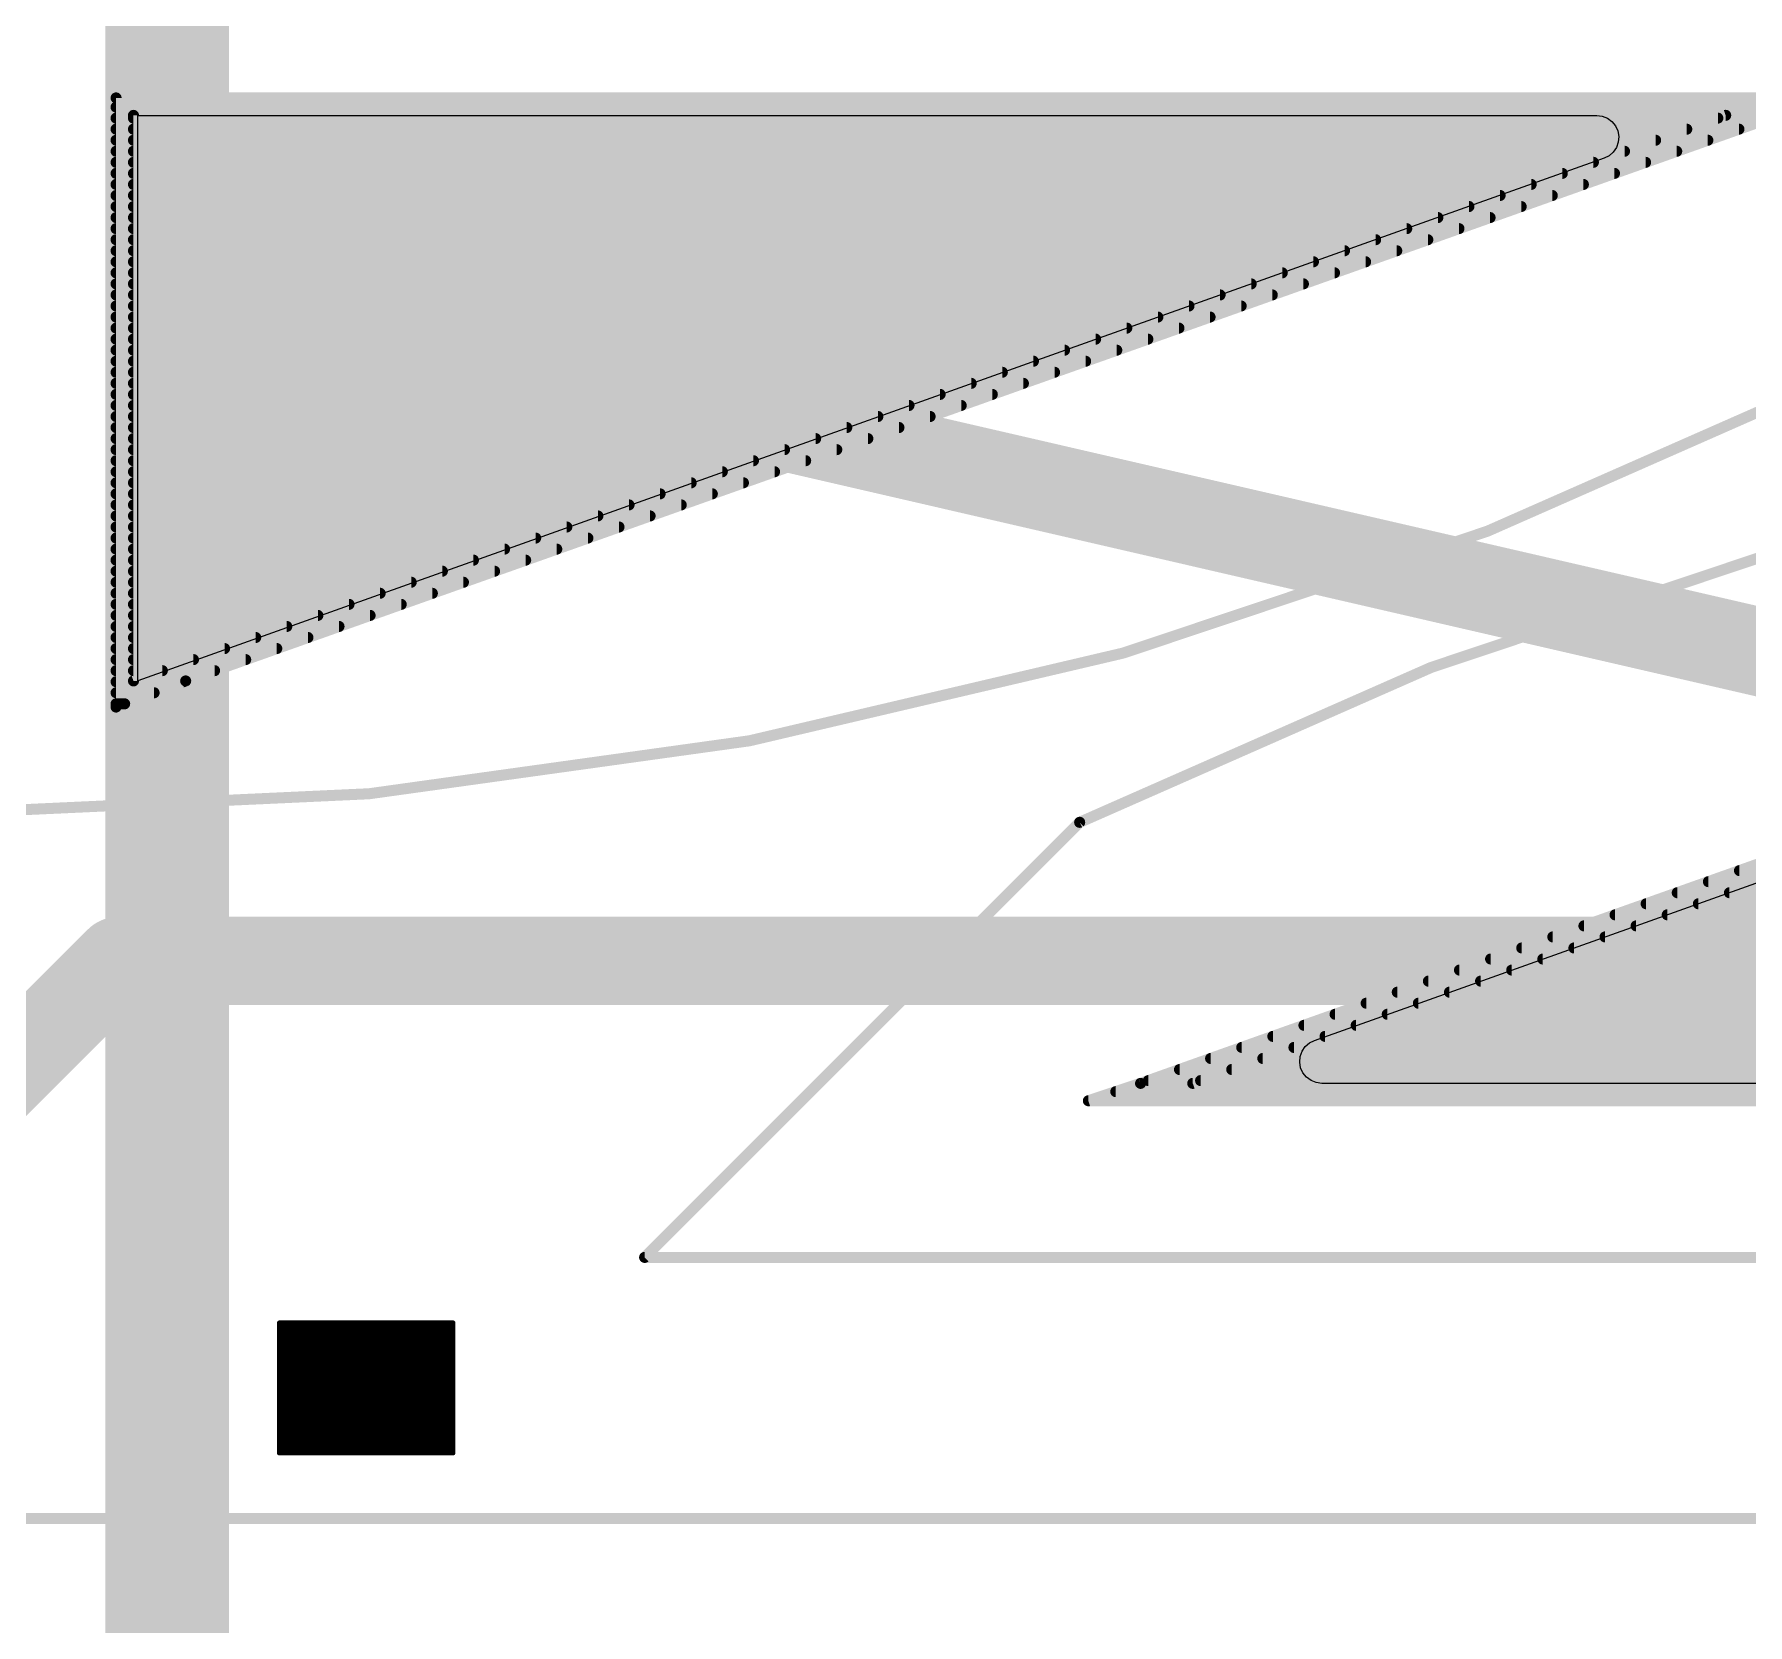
# Model space of a CAD drawing. Extents: x 0 to 82, y 0 to 110.
# Drawn here: x 43.68 to 63.38, y 18.28 to 36.56 of the extents above; entities that cross this region are included whole.
import ezdxf

# ---------------------------------------------------------------- set-up
doc = ezdxf.new("R2010")
doc.units = 0
for name, color, linetype in [('1', 22, 'CONTINUOUS'), ('16', 175, 'CONTINUOUS'), ('18', 82, 'CONTINUOUS'), ('21', 253, 'CONTINUOUS'), ('29', 253, 'CONTINUOUS'), ('30', 253, 'CONTINUOUS'), ('31', 253, 'CONTINUOUS')]:
    doc.layers.add(name, color=color, linetype=linetype)

# ---------------------------------------------------------------- blocks, each defined once
blk = doc.blocks.new('RECT')
blk.add_solid([(-0.5, -0.5), (0.5, -0.5), (-0.5, 0.5), (0.5, 0.5)])
blk = doc.blocks.new('ROUNDV')
at = {"const_width": 0.5}
blk.add_lwpolyline([(0, -0.25, 1), (0, 0.25, 1), (0, -0.25)], format="xyb", dxfattribs=at)

msp = doc.modelspace()

# ---------------------------------------------------------------- linework, layer by layer
at = {"layer": '1'}
for p, q in [((44.875, 35.625), (61.6422, 35.625)), ((44.875, 29.125), (44.875, 35.625)), ((61.6422, 35.625), (61.7062, 35.6168)), ((61.7062, 35.6168), (61.766, 35.5927)), ((61.766, 35.5927), (61.8179, 35.5544)), ((61.8179, 35.5544), (61.8585, 35.5041)), ((61.8585, 35.5041), (61.885, 35.4453)), ((61.8689, 35.2566), (61.8328, 35.2031)), ((61.8904, 35.3174), (61.8689, 35.2566)), ((61.885, 35.4453), (61.8959, 35.3817)), ((61.8959, 35.3817), (61.8904, 35.3174)), ((61.7267, 35.1315), (44.875, 29.125)), ((61.7843, 35.1605), (61.7267, 35.1315)), ((61.8328, 35.2031), (61.7843, 35.1605)), ((58.3983, 24.9935), (75.25, 31)), ((58.2346, 24.8076), (58.2561, 24.8684)), ((58.2561, 24.8684), (58.2922, 24.9219)), ((58.2922, 24.9219), (58.3407, 24.9645)), ((58.3407, 24.9645), (58.3983, 24.9935)), ((58.2291, 24.7433), (58.2346, 24.8076)), ((58.24, 24.6797), (58.2291, 24.7433)), ((58.2665, 24.6209), (58.24, 24.6797)), ((58.3071, 24.5706), (58.2665, 24.6209)), ((58.359, 24.5323), (58.3071, 24.5706)), ((58.4188, 24.5082), (58.359, 24.5323)), ((58.4828, 24.5), (58.4188, 24.5082)), ((75.25, 24.5), (58.4828, 24.5))]:
    msp.add_line(p, q, dxfattribs=at)
at = {"layer": '1', "const_width": 1.016}
for points in [[(50.292, 32.512), (45.725, 32.525)], [(41.5, 22.75), (44.658, 25.908)], [(44.658, 25.908), (65.532, 25.908)]]:
    msp.add_lwpolyline(points, dxfattribs=at)
at = {"layer": '1', "const_width": 0.508}
for points in [[(45.7257, 32.779, 1), (45.7243, 32.271)], [(50.2913, 32.258, 1), (50.2927, 32.766)], [(44.658, 26.162, 1), (44.658, 25.654)], [(44.8376, 25.7284, 1), (44.4784, 26.0876)]]:
    msp.add_lwpolyline(points, format="xyb", dxfattribs=at)
at = {"layer": '16'}
for points, const_width in [([(45.212, 41.656), (45.212, 12.192)], 1.4224), ([(45.212, 12.192), (45.212, 41.656)], 1.016), ([(78.5, 26), (50.292, 32.512)], 1.016)]:
    msp.add_lwpolyline(points, dxfattribs=dict(at, const_width=const_width))
at = {"layer": '16', "const_width": 0.508}
msp.add_lwpolyline([(50.3491, 32.7595, 1), (50.2349, 32.2645)], format="xyb", dxfattribs=at)
at = {"layer": '21'}
for points, const_width in [([(43.125, 27.625, 0.1158), (64.425, 32.625)], 0.127), ([(77, 32.5, 0.1158), (55.7, 27.5)], 0.127), ([(55.6859, 27.5284, 1), (55.7141, 27.4716)], 0.0635), ([(55.7225, 27.4775, 1), (55.6775, 27.5225)], 0.0635), ([(50.6775, 22.5225, 1), (50.7225, 22.4775)], 0.0635), ([(50.7, 22.5317, 1), (50.7, 22.4683)], 0.0635)]:
    msp.add_lwpolyline(points, format="xyb", dxfattribs=dict(at, const_width=const_width))
at = {"layer": '21', "const_width": 0.127}
for points in [[(55.7, 27.5), (50.7, 22.5)], [(50.7, 22.5), (77, 22.5)], [(69.3, 19.5), (43, 19.5)]]:
    msp.add_lwpolyline(points, dxfattribs=at)
at = {"layer": '29'}
for points, const_width in [([(44.6568, 35.825, 1), (44.5932, 35.825)], 0.0635), ([(44.625, 35.8568, 1), (44.625, 35.7933)], 0.0635), ([(44.625, 35.7518, 1), (44.625, 35.6882)], 0.0635), ([(44.625, 35.6248, 1), (44.625, 35.5613)], 0.0635), ([(44.625, 35.4978, 1), (44.625, 35.4342)], 0.0635), ([(63.2774, 35.4342, 1), (63.2774, 35.4978)], 0.0635), ([(44.625, 35.3708, 1), (44.625, 35.3072)], 0.0635), ([(44.625, 35.2438, 1), (44.625, 35.1803)], 0.0635), ([(62.5622, 35.1803, 1), (62.5622, 35.2438)], 0.0635), ([(62.9198, 35.3072, 1), (62.9198, 35.3708)], 0.0635), ([(44.625, 35.1168, 1), (44.625, 35.0532)], 0.0635), ([(62.2047, 35.0532, 1), (62.2047, 35.1168)], 0.0635), ([(44.625, 34.9898, 1), (44.625, 34.9262)], 0.0635), ([(44.625, 34.8628, 1), (44.625, 34.7993)], 0.0635), ([(61.4896, 34.7993, 1), (61.4896, 34.8628)], 0.0635), ([(61.8471, 34.9262, 1), (61.8471, 34.9898)], 0.0635), ([(44.625, 34.7358, 1), (44.625, 34.6722)], 0.0635), ([(61.132, 34.6722, 1), (61.132, 34.7358)], 0.0635), ([(44.625, 34.6088, 1), (44.625, 34.5452)], 0.0635), ([(44.625, 34.4818, 1), (44.625, 34.4183)], 0.0635), ([(60.4169, 34.4183, 1), (60.4169, 34.4818)], 0.0635), ([(60.7745, 34.5452, 1), (60.7745, 34.6088)], 0.0635), ([(44.625, 34.3548, 1), (44.625, 34.2912)], 0.0635), ([(60.0594, 34.2912, 1), (60.0594, 34.3548)], 0.0635), ([(44.625, 34.2278, 1), (44.625, 34.1643)], 0.0635), ([(44.625, 34.1008, 1), (44.625, 34.0373)], 0.0635), ([(59.3443, 34.0373, 1), (59.3443, 34.1008)], 0.0635), ([(59.7018, 34.1643, 1), (59.7018, 34.2278)], 0.0635), ([(44.625, 33.9738, 1), (44.625, 33.9102)], 0.0635), ([(44.625, 33.8468, 1), (44.625, 33.7833)], 0.0635), ([(58.6292, 33.7833, 1), (58.6292, 33.8468)], 0.0635), ([(58.9867, 33.9102, 1), (58.9867, 33.9738)], 0.0635), ([(44.625, 33.7198, 1), (44.625, 33.6562)], 0.0635), ([(58.2716, 33.6562, 1), (58.2716, 33.7198)], 0.0635), ([(44.625, 33.5928, 1), (44.625, 33.5292)], 0.0635), ([(44.625, 33.4658, 1), (44.625, 33.4023)], 0.0635), ([(57.5565, 33.4023, 1), (57.5565, 33.4658)], 0.0635), ([(57.914, 33.5292, 1), (57.914, 33.5928)], 0.0635), ([(44.625, 33.3388, 1), (44.625, 33.2752)], 0.0635), ([(57.1989, 33.2752, 1), (57.1989, 33.3388)], 0.0635), ([(44.625, 33.2118, 1), (44.625, 33.1482)], 0.0635), ([(44.625, 33.0848, 1), (44.625, 33.0213)], 0.0635), ([(56.4838, 33.0213, 1), (56.4838, 33.0848)], 0.0635), ([(56.8414, 33.1482, 1), (56.8414, 33.2118)], 0.0635), ([(44.625, 32.9578, 1), (44.625, 32.8942)], 0.0635), ([(56.1263, 32.8942, 1), (56.1263, 32.9578)], 0.0635), ([(44.625, 32.8308, 1), (44.625, 32.7672)], 0.0635), ([(44.625, 32.7038, 1), (44.625, 32.6403)], 0.0635), ([(55.4112, 32.6403, 1), (55.4112, 32.7038)], 0.0635), ([(55.7687, 32.7672, 1), (55.7687, 32.8308)], 0.0635), ([(44.625, 32.5768, 1), (44.625, 32.5132)], 0.0635), ([(55.0536, 32.5132, 1), (55.0536, 32.5768)], 0.0635), ([(44.625, 32.4498, 1), (44.625, 32.3862)], 0.0635), ([(44.625, 32.3228, 1), (44.625, 32.2593)], 0.0635), ([(54.3385, 32.2593, 1), (54.3385, 32.3228)], 0.0635), ([(54.6961, 32.3862, 1), (54.6961, 32.4498)], 0.0635), ([(44.625, 32.1958, 1), (44.625, 32.1322)], 0.0635), ([(53.981, 32.1322, 1), (53.981, 32.1958)], 0.0635), ([(44.625, 32.0688, 1), (44.625, 32.0052)], 0.0635), ([(44.625, 31.9417, 1), (44.625, 31.8783)], 0.0635), ([(53.2658, 31.8783, 1), (53.2658, 31.9417)], 0.0635), ([(53.6234, 32.0052, 1), (53.6234, 32.0688)], 0.0635), ([(44.625, 31.8148, 1), (44.625, 31.7513)], 0.0635), ([(44.625, 31.6878, 1), (44.625, 31.6243)], 0.0635), ([(52.5507, 31.6243, 1), (52.5507, 31.6878)], 0.0635), ([(52.9083, 31.7513, 1), (52.9083, 31.8148)], 0.0635), ([(44.625, 31.5607, 1), (44.625, 31.4973)], 0.0635), ([(52.1932, 31.4973, 1), (52.1932, 31.5607)], 0.0635), ([(44.625, 31.4337, 1), (44.625, 31.3703)], 0.0635), ([(44.625, 31.3068, 1), (44.625, 31.2433)], 0.0635), ([(51.4781, 31.2433, 1), (51.4781, 31.3068)], 0.0635), ([(51.8356, 31.3703, 1), (51.8356, 31.4337)], 0.0635), ([(44.625, 31.1798, 1), (44.625, 31.1163)], 0.0635), ([(51.1205, 31.1163, 1), (51.1205, 31.1798)], 0.0635), ([(44.625, 31.0527, 1), (44.625, 30.9893)], 0.0635), ([(44.625, 30.9258, 1), (44.625, 30.8623)], 0.0635), ([(50.4054, 30.8623, 1), (50.4054, 30.9258)], 0.0635), ([(50.763, 30.9893, 1), (50.763, 31.0527)], 0.0635), ([(44.625, 30.7988, 1), (44.625, 30.7353)], 0.0635), ([(50.0479, 30.7353, 1), (50.0479, 30.7988)], 0.0635), ([(44.625, 30.6717, 1), (44.625, 30.6083)], 0.0635), ([(44.625, 30.5448, 1), (44.625, 30.4813)], 0.0635), ([(49.3328, 30.4813, 1), (49.3328, 30.5448)], 0.0635), ([(49.6903, 30.6083, 1), (49.6903, 30.6717)], 0.0635), ([(44.625, 30.4178, 1), (44.625, 30.3543)], 0.0635), ([(48.9752, 30.3543, 1), (48.9752, 30.4178)], 0.0635), ([(44.625, 30.2907, 1), (44.625, 30.2273)], 0.0635), ([(44.625, 30.1638, 1), (44.625, 30.1003)], 0.0635), ([(48.2601, 30.1003, 1), (48.2601, 30.1638)], 0.0635), ([(48.6176, 30.2273, 1), (48.6176, 30.2907)], 0.0635), ([(44.625, 30.0368, 1), (44.625, 29.9733)], 0.0635), ([(44.625, 29.9097, 1), (44.625, 29.8463)], 0.0635), ([(47.545, 29.8463, 1), (47.545, 29.9097)], 0.0635), ([(47.9025, 29.9733, 1), (47.9025, 30.0368)], 0.0635), ([(44.625, 29.7828, 1), (44.625, 29.7193)], 0.0635), ([(47.1874, 29.7193, 1), (47.1874, 29.7828)], 0.0635), ([(44.625, 29.6558, 1), (44.625, 29.5923)], 0.0635), ([(44.625, 29.5287, 1), (44.625, 29.4653)], 0.0635), ([(46.4723, 29.4653, 1), (46.4723, 29.5287)], 0.0635), ([(46.8299, 29.5923, 1), (46.8299, 29.6558)], 0.0635), ([(44.625, 29.4017, 1), (44.625, 29.3383)], 0.0635), ([(46.1148, 29.3383, 1), (46.1148, 29.4017)], 0.0635), ([(44.625, 29.2748, 1), (44.625, 29.2113)], 0.0635), ([(44.625, 29.1477, 1), (44.625, 29.0843)], 0.0635), ([(45.4144, 29.1549, 1), (45.4356, 29.0951)], 0.0635), ([(45.401, 29.0843, 1), (45.401, 29.1477)], 0.0635), ([(45.4361, 29.0953, 1), (45.4139, 29.1547)], 0.0635), ([(45.7572, 29.2113, 1), (45.7572, 29.2748)], 0.0635), ([(44.625, 29.0207, 1), (44.625, 28.9573)], 0.0635), ([(45.0623, 28.9573, 1), (45.0623, 29.0207)], 0.0635), ([(44.625, 28.8938, 1), (44.625, 28.8303)], 0.0635), ([(44.6139, 28.8547, 1), (44.6361, 28.7953)], 0.0635), ([(44.5932, 28.825, 1), (44.6568, 28.825)], 0.0635), ([(44.7237, 28.8303, 1), (44.7237, 28.8938)], 0.0635), ([(63.2836, 26.9767, 1), (63.2836, 26.9133)], 0.0635), ([(62.9261, 26.8498, 1), (62.9261, 26.7863)], 0.0635), ([(62.211, 26.5957, 1), (62.211, 26.5323)], 0.0635), ([(62.5685, 26.7228, 1), (62.5685, 26.6593)], 0.0635), ([(61.8534, 26.4688, 1), (61.8534, 26.4053)], 0.0635), ([(61.1383, 26.2147, 1), (61.1383, 26.1513)], 0.0635), ([(61.4958, 26.3418, 1), (61.4958, 26.2783)], 0.0635), ([(60.7807, 26.0877, 1), (60.7807, 26.0243)], 0.0635), ([(60.0656, 25.8337, 1), (60.0656, 25.7703)], 0.0635), ([(60.4232, 25.9608, 1), (60.4232, 25.8973)], 0.0635), ([(59.3505, 25.5798, 1), (59.3505, 25.5163)], 0.0635), ([(59.7081, 25.7067, 1), (59.7081, 25.6433)], 0.0635), ([(58.993, 25.4528, 1), (58.993, 25.3893)], 0.0635), ([(58.2779, 25.1988, 1), (58.2779, 25.1353)], 0.0635), ([(58.6354, 25.3257, 1), (58.6354, 25.2623)], 0.0635), ([(57.9203, 25.0718, 1), (57.9203, 25.0083)], 0.0635), ([(57.2052, 24.8178, 1), (57.2052, 24.7543)], 0.0635), ([(57.5628, 24.9447, 1), (57.5628, 24.8813)], 0.0635), ([(56.8476, 24.6908, 1), (56.8476, 24.6273)], 0.0635), ([(56.115, 24.4367, 1), (56.115, 24.3733)], 0.0635), ([(56.3894, 24.5299, 1), (56.4106, 24.4701)], 0.0635), ([(56.41, 24.4699, 1), (56.39, 24.5301)], 0.0635), ([(56.4901, 24.5637, 1), (56.4901, 24.5003)], 0.0635), ([(55.8, 24.3317, 1), (55.8, 24.2683)], 0.0635), ([(55.79, 24.3301, 1), (55.81, 24.2699)], 0.0635), ([(46.5, 21.7625, 1), (46.5, 21.7375)], 0.025), ([(46.5125, 21.75, 1), (46.4875, 21.75)], 0.025), ([(46.5, 21.7625, 1), (46.5, 21.7375)], 0.025), ([(46.5, 21.7125, 1), (46.5, 21.6875)], 0.025), ([(46.5, 21.6625, 1), (46.5, 21.6375)], 0.025), ([(48.5125, 21.75, 1), (48.4875, 21.75)], 0.025), ([(48.5, 21.7375, 1), (48.5, 21.7625)], 0.025), ([(48.5, 21.7375, 1), (48.5, 21.7625)], 0.025), ([(48.5, 21.6875, 1), (48.5, 21.7125)], 0.025), ([(48.5, 21.6375, 1), (48.5, 21.6625)], 0.025), ([(46.5, 21.6125, 1), (46.5, 21.5875)], 0.025), ([(46.5, 21.5625, 1), (46.5, 21.5375)], 0.025), ([(46.5, 21.5125, 1), (46.5, 21.4875)], 0.025), ([(46.5, 21.4625, 1), (46.5, 21.4375)], 0.025), ([(48.5, 21.5875, 1), (48.5, 21.6125)], 0.025), ([(48.5, 21.5375, 1), (48.5, 21.5625)], 0.025), ([(48.5, 21.4875, 1), (48.5, 21.5125)], 0.025), ([(48.5, 21.4375, 1), (48.5, 21.4625)], 0.025), ([(46.5, 21.4125, 1), (46.5, 21.3875)], 0.025), ([(46.5, 21.3625, 1), (46.5, 21.3375)], 0.025), ([(46.5, 21.3125, 1), (46.5, 21.2875)], 0.025), ([(46.5, 21.2625, 1), (46.5, 21.2375)], 0.025), ([(48.5, 21.3875, 1), (48.5, 21.4125)], 0.025), ([(48.5, 21.3375, 1), (48.5, 21.3625)], 0.025), ([(48.5, 21.2875, 1), (48.5, 21.3125)], 0.025), ([(48.5, 21.2375, 1), (48.5, 21.2625)], 0.025), ([(46.5, 21.2125, 1), (46.5, 21.1875)], 0.025), ([(46.5, 21.1625, 1), (46.5, 21.1375)], 0.025), ([(46.5, 21.1125, 1), (46.5, 21.0875)], 0.025), ([(46.5, 21.0625, 1), (46.5, 21.0375)], 0.025), ([(48.5, 21.1875, 1), (48.5, 21.2125)], 0.025), ([(48.5, 21.1375, 1), (48.5, 21.1625)], 0.025), ([(48.5, 21.0875, 1), (48.5, 21.1125)], 0.025), ([(48.5, 21.0375, 1), (48.5, 21.0625)], 0.025), ([(46.5, 21.0125, 1), (46.5, 20.9875)], 0.025), ([(46.5, 20.9625, 1), (46.5, 20.9375)], 0.025), ([(46.5, 20.9125, 1), (46.5, 20.8875)], 0.025), ([(48.5, 20.9875, 1), (48.5, 21.0125)], 0.025), ([(48.5, 20.9375, 1), (48.5, 20.9625)], 0.025), ([(48.5, 20.8875, 1), (48.5, 20.9125)], 0.025), ([(46.5, 20.8625, 1), (46.5, 20.8375)], 0.025), ([(46.5, 20.8125, 1), (46.5, 20.7875)], 0.025), ([(46.5, 20.7625, 1), (46.5, 20.7375)], 0.025), ([(46.5, 20.7125, 1), (46.5, 20.6875)], 0.025), ([(48.5, 20.8375, 1), (48.5, 20.8625)], 0.025), ([(48.5, 20.7875, 1), (48.5, 20.8125)], 0.025), ([(48.5, 20.7375, 1), (48.5, 20.7625)], 0.025), ([(48.5, 20.6875, 1), (48.5, 20.7125)], 0.025), ([(46.5, 20.6625, 1), (46.5, 20.6375)], 0.025), ([(46.5, 20.6125, 1), (46.5, 20.5875)], 0.025), ([(46.5, 20.5625, 1), (46.5, 20.5375)], 0.025), ([(46.5, 20.5125, 1), (46.5, 20.4875)], 0.025), ([(48.5, 20.6375, 1), (48.5, 20.6625)], 0.025), ([(48.5, 20.5875, 1), (48.5, 20.6125)], 0.025), ([(48.5, 20.5375, 1), (48.5, 20.5625)], 0.025), ([(48.5, 20.4875, 1), (48.5, 20.5125)], 0.025), ([(46.5, 20.4625, 1), (46.5, 20.4375)], 0.025), ([(46.5, 20.4125, 1), (46.5, 20.3875)], 0.025), ([(46.5, 20.3625, 1), (46.5, 20.3375)], 0.025), ([(46.5, 20.3125, 1), (46.5, 20.2875)], 0.025), ([(48.5, 20.4375, 1), (48.5, 20.4625)], 0.025), ([(48.5, 20.3875, 1), (48.5, 20.4125)], 0.025), ([(48.5, 20.3375, 1), (48.5, 20.3625)], 0.025), ([(48.5, 20.2875, 1), (48.5, 20.3125)], 0.025), ([(46.5, 20.2625, 1), (46.5, 20.2375)], 0.025), ([(46.4875, 20.25, 1), (46.5125, 20.25)], 0.025), ([(48.4875, 20.25, 1), (48.5125, 20.25)], 0.025), ([(48.5, 20.2375, 1), (48.5, 20.2625)], 0.025)]:
    msp.add_lwpolyline(points, format="xyb", dxfattribs=dict(at, const_width=const_width))
for points, const_width in [([(44.625, 35.825), (44.625, 28.825)], 0.127), ([(64.325, 35.825), (44.625, 35.825)], 0.127), ([(64.01, 35.72), (44.625, 35.72)], 0.127), ([(63.6349, 35.593), (44.625, 35.593)], 0.127), ([(45.425, 29.125), (63.725, 35.625)], 0.127), ([(63.2774, 35.466), (44.625, 35.466)], 0.127), ([(62.9198, 35.339), (44.625, 35.339)], 0.127), ([(62.5622, 35.212), (44.625, 35.212)], 0.127), ([(62.2047, 35.085), (44.625, 35.085)], 0.127), ([(61.8471, 34.958), (44.625, 34.958)], 0.127), ([(61.4896, 34.831), (44.625, 34.831)], 0.127), ([(61.132, 34.704), (44.625, 34.704)], 0.127), ([(60.7745, 34.577), (44.625, 34.577)], 0.127), ([(60.4169, 34.45), (44.625, 34.45)], 0.127), ([(60.0594, 34.323), (44.625, 34.323)], 0.127), ([(59.7018, 34.196), (44.625, 34.196)], 0.127), ([(59.3443, 34.069), (44.625, 34.069)], 0.127), ([(58.9867, 33.942), (44.625, 33.942)], 0.127), ([(58.6292, 33.815), (44.625, 33.815)], 0.127), ([(58.2716, 33.688), (44.625, 33.688)], 0.127), ([(57.914, 33.561), (44.625, 33.561)], 0.127), ([(57.5565, 33.434), (44.625, 33.434)], 0.127), ([(57.1989, 33.307), (44.625, 33.307)], 0.127), ([(56.8414, 33.18), (44.625, 33.18)], 0.127), ([(56.4838, 33.053), (44.625, 33.053)], 0.127), ([(56.1263, 32.926), (44.625, 32.926)], 0.127), ([(55.7687, 32.799), (44.625, 32.799)], 0.127), ([(55.4112, 32.672), (44.625, 32.672)], 0.127), ([(55.0536, 32.545), (44.625, 32.545)], 0.127), ([(54.6961, 32.418), (44.625, 32.418)], 0.127), ([(54.3385, 32.291), (44.625, 32.291)], 0.127), ([(53.981, 32.164), (44.625, 32.164)], 0.127), ([(53.6234, 32.037), (44.625, 32.037)], 0.127), ([(53.2658, 31.91), (44.625, 31.91)], 0.127), ([(52.9083, 31.783), (44.625, 31.783)], 0.127), ([(52.5507, 31.656), (44.625, 31.656)], 0.127), ([(52.1932, 31.529), (44.625, 31.529)], 0.127), ([(51.8356, 31.402), (44.625, 31.402)], 0.127), ([(51.4781, 31.275), (44.625, 31.275)], 0.127), ([(51.1205, 31.148), (44.625, 31.148)], 0.127), ([(50.763, 31.021), (44.625, 31.021)], 0.127), ([(50.4054, 30.894), (44.625, 30.894)], 0.127), ([(74.7, 31), (56.4, 24.5)], 0.127), ([(50.0479, 30.767), (44.625, 30.767)], 0.127), ([(49.6903, 30.64), (44.625, 30.64)], 0.127), ([(49.3328, 30.513), (44.625, 30.513)], 0.127), ([(48.9752, 30.386), (44.625, 30.386)], 0.127), ([(48.6176, 30.259), (44.625, 30.259)], 0.127), ([(48.2601, 30.132), (44.625, 30.132)], 0.127), ([(47.9025, 30.005), (44.625, 30.005)], 0.127), ([(47.545, 29.878), (44.625, 29.878)], 0.127), ([(47.1874, 29.751), (44.625, 29.751)], 0.127), ([(46.8299, 29.624), (44.625, 29.624)], 0.127), ([(46.4723, 29.497), (44.625, 29.497)], 0.127), ([(46.1148, 29.37), (44.625, 29.37)], 0.127), ([(45.7572, 29.243), (44.625, 29.243)], 0.127), ([(44.625, 28.825), (45.425, 29.125)], 0.127), ([(45.401, 29.116), (44.625, 29.116)], 0.127), ([(45.0623, 28.989), (44.625, 28.989)], 0.127), ([(44.7237, 28.862), (44.625, 28.862)], 0.127), ([(63.2836, 26.945), (75.5, 26.945)], 0.127), ([(62.9261, 26.818), (75.5, 26.818)], 0.127), ([(62.211, 26.564), (75.5, 26.564)], 0.127), ([(62.5685, 26.691), (75.5, 26.691)], 0.127), ([(61.8534, 26.437), (75.5, 26.437)], 0.127), ([(61.1383, 26.183), (75.5, 26.183)], 0.127), ([(61.4958, 26.31), (75.5, 26.31)], 0.127), ([(60.7807, 26.056), (75.5, 26.056)], 0.127), ([(60.0656, 25.802), (75.5, 25.802)], 0.127), ([(60.4232, 25.929), (75.5, 25.929)], 0.127), ([(59.3505, 25.548), (75.5, 25.548)], 0.127), ([(59.7081, 25.675), (75.5, 25.675)], 0.127), ([(58.993, 25.421), (75.5, 25.421)], 0.127), ([(58.2779, 25.167), (75.5, 25.167)], 0.127), ([(58.6354, 25.294), (75.5, 25.294)], 0.127), ([(57.9203, 25.04), (75.5, 25.04)], 0.127), ([(57.2052, 24.786), (75.5, 24.786)], 0.127), ([(57.5628, 24.913), (75.5, 24.913)], 0.127), ([(56.8476, 24.659), (75.5, 24.659)], 0.127), ([(56.4, 24.5), (55.8, 24.3)], 0.127), ([(56.115, 24.405), (75.5, 24.405)], 0.127), ([(56.4901, 24.532), (75.5, 24.532)], 0.127), ([(55.8, 24.3), (75.5, 24.3)], 0.127), ([(48.5, 21.75), (46.5, 21.75)], 0.05), ([(46.5, 21.75), (46.5, 20.25)], 0.05), ([(48.5, 21.75), (46.5, 21.75)], 0.05), ([(48.5, 21.7), (46.5, 21.7)], 0.05), ([(48.5, 21.65), (46.5, 21.65)], 0.05), ([(48.5, 20.25), (48.5, 21.75)], 0.05), ([(48.5, 21.6), (46.5, 21.6)], 0.05), ([(48.5, 21.55), (46.5, 21.55)], 0.05), ([(48.5, 21.5), (46.5, 21.5)], 0.05), ([(48.5, 21.45), (46.5, 21.45)], 0.05), ([(48.5, 21.4), (46.5, 21.4)], 0.05), ([(48.5, 21.35), (46.5, 21.35)], 0.05), ([(48.5, 21.3), (46.5, 21.3)], 0.05), ([(48.5, 21.25), (46.5, 21.25)], 0.05), ([(48.5, 21.2), (46.5, 21.2)], 0.05), ([(48.5, 21.15), (46.5, 21.15)], 0.05), ([(48.5, 21.1), (46.5, 21.1)], 0.05), ([(48.5, 21.05), (46.5, 21.05)], 0.05), ([(48.5, 21), (46.5, 21)], 0.05), ([(48.5, 20.95), (46.5, 20.95)], 0.05), ([(48.5, 20.9), (46.5, 20.9)], 0.05), ([(48.5, 20.85), (46.5, 20.85)], 0.05), ([(48.5, 20.8), (46.5, 20.8)], 0.05), ([(48.5, 20.75), (46.5, 20.75)], 0.05), ([(48.5, 20.7), (46.5, 20.7)], 0.05), ([(48.5, 20.65), (46.5, 20.65)], 0.05), ([(48.5, 20.6), (46.5, 20.6)], 0.05), ([(48.5, 20.55), (46.5, 20.55)], 0.05), ([(48.5, 20.5), (46.5, 20.5)], 0.05), ([(48.5, 20.45), (46.5, 20.45)], 0.05), ([(48.5, 20.4), (46.5, 20.4)], 0.05), ([(48.5, 20.35), (46.5, 20.35)], 0.05), ([(48.5, 20.3), (46.5, 20.3)], 0.05), ([(46.5, 20.25), (48.5, 20.25)], 0.05)]:
    msp.add_lwpolyline(points, dxfattribs=dict(at, const_width=const_width))
at = {"layer": '31', "const_width": 0.127}
for points in [[(44.825, 35.625), (44.825, 29.125)], [(44.825, 29.125), (63.125, 35.625)], [(63.125, 35.625), (44.825, 35.625)], [(63.0349, 35.593), (44.825, 35.593)], [(62.6774, 35.466), (44.825, 35.466)], [(62.3198, 35.339), (44.825, 35.339)], [(61.9622, 35.212), (44.825, 35.212)], [(61.6047, 35.085), (44.825, 35.085)], [(61.2471, 34.958), (44.825, 34.958)], [(60.8896, 34.831), (44.825, 34.831)], [(60.532, 34.704), (44.825, 34.704)], [(60.1745, 34.577), (44.825, 34.577)], [(59.8169, 34.45), (44.825, 34.45)], [(59.4594, 34.323), (44.825, 34.323)], [(59.1018, 34.196), (44.825, 34.196)], [(58.7443, 34.069), (44.825, 34.069)], [(58.3867, 33.942), (44.825, 33.942)], [(58.0292, 33.815), (44.825, 33.815)], [(57.6716, 33.688), (44.825, 33.688)], [(57.314, 33.561), (44.825, 33.561)], [(56.9565, 33.434), (44.825, 33.434)], [(56.5989, 33.307), (44.825, 33.307)], [(56.2414, 33.18), (44.825, 33.18)], [(55.8838, 33.053), (44.825, 33.053)], [(55.5263, 32.926), (44.825, 32.926)], [(55.1687, 32.799), (44.825, 32.799)], [(54.8112, 32.672), (44.825, 32.672)], [(54.4536, 32.545), (44.825, 32.545)], [(54.0961, 32.418), (44.825, 32.418)], [(53.7385, 32.291), (44.825, 32.291)], [(53.381, 32.164), (44.825, 32.164)], [(53.0234, 32.037), (44.825, 32.037)], [(52.6658, 31.91), (44.825, 31.91)], [(52.3083, 31.783), (44.825, 31.783)], [(51.9507, 31.656), (44.825, 31.656)], [(51.5932, 31.529), (44.825, 31.529)], [(51.2356, 31.402), (44.825, 31.402)], [(50.8781, 31.275), (44.825, 31.275)], [(50.5205, 31.148), (44.825, 31.148)], [(50.163, 31.021), (44.825, 31.021)], [(49.8054, 30.894), (44.825, 30.894)], [(75.3, 31), (57, 24.5)], [(49.4479, 30.767), (44.825, 30.767)], [(49.0903, 30.64), (44.825, 30.64)], [(48.7328, 30.513), (44.825, 30.513)], [(48.3752, 30.386), (44.825, 30.386)], [(48.0176, 30.259), (44.825, 30.259)], [(47.6601, 30.132), (44.825, 30.132)], [(47.3025, 30.005), (44.825, 30.005)], [(46.945, 29.878), (44.825, 29.878)], [(46.5874, 29.751), (44.825, 29.751)], [(46.2299, 29.624), (44.825, 29.624)], [(45.8723, 29.497), (44.825, 29.497)], [(45.5148, 29.37), (44.825, 29.37)], [(45.1572, 29.243), (44.825, 29.243)], [(62.811, 26.564), (75.3, 26.564)], [(63.1685, 26.691), (75.3, 26.691)], [(62.4534, 26.437), (75.3, 26.437)], [(61.7383, 26.183), (75.3, 26.183)], [(62.0958, 26.31), (75.3, 26.31)], [(61.3807, 26.056), (75.3, 26.056)], [(60.6656, 25.802), (75.3, 25.802)], [(61.0232, 25.929), (75.3, 25.929)], [(59.9505, 25.548), (75.3, 25.548)], [(60.3081, 25.675), (75.3, 25.675)], [(59.593, 25.421), (75.3, 25.421)], [(58.8779, 25.167), (75.3, 25.167)], [(59.2354, 25.294), (75.3, 25.294)], [(58.5203, 25.04), (75.3, 25.04)], [(57.8052, 24.786), (75.3, 24.786)], [(58.1628, 24.913), (75.3, 24.913)], [(57.4476, 24.659), (75.3, 24.659)], [(57, 24.5), (75.3, 24.5)], [(57.0901, 24.532), (75.3, 24.532)]]:
    msp.add_lwpolyline(points, dxfattribs=at)
at = {"layer": '31', "const_width": 0.0635}
for points in [[(44.8568, 35.625, 1), (44.7933, 35.625)], [(44.825, 35.6568, 1), (44.825, 35.5932)], [(44.825, 35.6248, 1), (44.825, 35.5613)], [(63.0349, 35.5613, 1), (63.0349, 35.6248)], [(63.1356, 35.5951, 1), (63.1144, 35.6549)], [(63.125, 35.5932, 1), (63.125, 35.6568)], [(44.825, 35.4978, 1), (44.825, 35.4342)], [(62.6774, 35.4342, 1), (62.6774, 35.4978)], [(44.825, 35.3708, 1), (44.825, 35.3072)], [(44.825, 35.2438, 1), (44.825, 35.1803)], [(61.9622, 35.1803, 1), (61.9622, 35.2438)], [(62.3198, 35.3072, 1), (62.3198, 35.3708)], [(44.825, 35.1168, 1), (44.825, 35.0532)], [(61.6047, 35.0532, 1), (61.6047, 35.1168)], [(44.825, 34.9898, 1), (44.825, 34.9262)], [(44.825, 34.8628, 1), (44.825, 34.7993)], [(60.8896, 34.7993, 1), (60.8896, 34.8628)], [(61.2471, 34.9262, 1), (61.2471, 34.9898)], [(44.825, 34.7358, 1), (44.825, 34.6722)], [(60.532, 34.6722, 1), (60.532, 34.7358)], [(44.825, 34.6088, 1), (44.825, 34.5452)], [(44.825, 34.4818, 1), (44.825, 34.4183)], [(59.8169, 34.4183, 1), (59.8169, 34.4818)], [(60.1745, 34.5452, 1), (60.1745, 34.6088)], [(44.825, 34.3548, 1), (44.825, 34.2912)], [(59.4594, 34.2912, 1), (59.4594, 34.3548)], [(44.825, 34.2278, 1), (44.825, 34.1643)], [(44.825, 34.1008, 1), (44.825, 34.0373)], [(58.7443, 34.0373, 1), (58.7443, 34.1008)], [(59.1018, 34.1643, 1), (59.1018, 34.2278)], [(44.825, 33.9738, 1), (44.825, 33.9102)], [(44.825, 33.8468, 1), (44.825, 33.7833)], [(58.0292, 33.7833, 1), (58.0292, 33.8468)], [(58.3867, 33.9102, 1), (58.3867, 33.9738)], [(44.825, 33.7198, 1), (44.825, 33.6562)], [(57.6716, 33.6562, 1), (57.6716, 33.7198)], [(44.825, 33.5928, 1), (44.825, 33.5292)], [(44.825, 33.4658, 1), (44.825, 33.4023)], [(56.9565, 33.4023, 1), (56.9565, 33.4658)], [(57.314, 33.5292, 1), (57.314, 33.5928)], [(44.825, 33.3388, 1), (44.825, 33.2752)], [(56.5989, 33.2752, 1), (56.5989, 33.3388)], [(44.825, 33.2118, 1), (44.825, 33.1482)], [(44.825, 33.0848, 1), (44.825, 33.0213)], [(55.8838, 33.0213, 1), (55.8838, 33.0848)], [(56.2414, 33.1482, 1), (56.2414, 33.2118)], [(44.825, 32.9578, 1), (44.825, 32.8942)], [(55.5263, 32.8942, 1), (55.5263, 32.9578)], [(44.825, 32.8308, 1), (44.825, 32.7672)], [(44.825, 32.7038, 1), (44.825, 32.6403)], [(54.8112, 32.6403, 1), (54.8112, 32.7038)], [(55.1687, 32.7672, 1), (55.1687, 32.8308)], [(44.825, 32.5768, 1), (44.825, 32.5132)], [(54.4536, 32.5132, 1), (54.4536, 32.5768)], [(44.825, 32.4498, 1), (44.825, 32.3862)], [(44.825, 32.3228, 1), (44.825, 32.2593)], [(53.7385, 32.2593, 1), (53.7385, 32.3228)], [(54.0961, 32.3862, 1), (54.0961, 32.4498)], [(44.825, 32.1958, 1), (44.825, 32.1322)], [(53.381, 32.1322, 1), (53.381, 32.1958)], [(44.825, 32.0688, 1), (44.825, 32.0052)], [(44.825, 31.9417, 1), (44.825, 31.8783)], [(52.6658, 31.8783, 1), (52.6658, 31.9417)], [(53.0234, 32.0052, 1), (53.0234, 32.0688)], [(44.825, 31.8148, 1), (44.825, 31.7513)], [(44.825, 31.6878, 1), (44.825, 31.6243)], [(51.9507, 31.6243, 1), (51.9507, 31.6878)], [(52.3083, 31.7513, 1), (52.3083, 31.8148)], [(44.825, 31.5607, 1), (44.825, 31.4973)], [(51.5932, 31.4973, 1), (51.5932, 31.5607)], [(44.825, 31.4337, 1), (44.825, 31.3703)], [(44.825, 31.3068, 1), (44.825, 31.2433)], [(50.8781, 31.2433, 1), (50.8781, 31.3068)], [(51.2356, 31.3703, 1), (51.2356, 31.4337)], [(44.825, 31.1798, 1), (44.825, 31.1163)], [(50.5205, 31.1163, 1), (50.5205, 31.1798)], [(44.825, 31.0527, 1), (44.825, 30.9893)], [(44.825, 30.9258, 1), (44.825, 30.8623)], [(49.8054, 30.8623, 1), (49.8054, 30.9258)], [(50.163, 30.9893, 1), (50.163, 31.0527)], [(44.825, 30.7988, 1), (44.825, 30.7353)], [(49.4479, 30.7353, 1), (49.4479, 30.7988)], [(44.825, 30.6717, 1), (44.825, 30.6083)], [(44.825, 30.5448, 1), (44.825, 30.4813)], [(48.7328, 30.4813, 1), (48.7328, 30.5448)], [(49.0903, 30.6083, 1), (49.0903, 30.6717)], [(44.825, 30.4178, 1), (44.825, 30.3543)], [(48.3752, 30.3543, 1), (48.3752, 30.4178)], [(44.825, 30.2907, 1), (44.825, 30.2273)], [(44.825, 30.1638, 1), (44.825, 30.1003)], [(47.6601, 30.1003, 1), (47.6601, 30.1638)], [(48.0176, 30.2273, 1), (48.0176, 30.2907)], [(44.825, 30.0368, 1), (44.825, 29.9733)], [(44.825, 29.9097, 1), (44.825, 29.8463)], [(46.945, 29.8463, 1), (46.945, 29.9097)], [(47.3025, 29.9733, 1), (47.3025, 30.0368)], [(44.825, 29.7828, 1), (44.825, 29.7193)], [(46.5874, 29.7193, 1), (46.5874, 29.7828)], [(44.825, 29.6558, 1), (44.825, 29.5923)], [(44.825, 29.5287, 1), (44.825, 29.4653)], [(45.8723, 29.4653, 1), (45.8723, 29.5287)], [(46.2299, 29.5923, 1), (46.2299, 29.6558)], [(44.825, 29.4017, 1), (44.825, 29.3383)], [(45.5148, 29.3383, 1), (45.5148, 29.4017)], [(44.825, 29.2748, 1), (44.825, 29.2113)], [(44.8144, 29.1549, 1), (44.8356, 29.0951)], [(44.7933, 29.125, 1), (44.8568, 29.125)], [(45.1572, 29.2113, 1), (45.1572, 29.2748)], [(62.811, 26.5957, 1), (62.811, 26.5323)], [(63.1685, 26.7228, 1), (63.1685, 26.6593)], [(62.4534, 26.4688, 1), (62.4534, 26.4053)], [(61.7383, 26.2147, 1), (61.7383, 26.1513)], [(62.0958, 26.3418, 1), (62.0958, 26.2783)], [(61.3807, 26.0877, 1), (61.3807, 26.0243)], [(60.6656, 25.8337, 1), (60.6656, 25.7703)], [(61.0232, 25.9608, 1), (61.0232, 25.8973)], [(59.9505, 25.5798, 1), (59.9505, 25.5163)], [(60.3081, 25.7067, 1), (60.3081, 25.6433)], [(59.593, 25.4528, 1), (59.593, 25.3893)], [(58.8779, 25.1988, 1), (58.8779, 25.1353)], [(59.2354, 25.3257, 1), (59.2354, 25.2623)], [(58.5203, 25.0718, 1), (58.5203, 25.0083)], [(57.8052, 24.8178, 1), (57.8052, 24.7543)], [(58.1628, 24.9447, 1), (58.1628, 24.8813)], [(57.4476, 24.6908, 1), (57.4476, 24.6273)], [(57, 24.5317, 1), (57, 24.4683)], [(56.9894, 24.5299, 1), (57.0106, 24.4701)], [(57.0901, 24.5637, 1), (57.0901, 24.5003)]]:
    msp.add_lwpolyline(points, format="xyb", dxfattribs=at)

# ---------------------------------------------------------------- block references
at = {"layer": '1', "xscale": 1.5, "yscale": 1.5, "rotation": 180}
msp.add_blockref('RECT', (45.725, 32.525), dxfattribs=at)
at = {"layer": '18', "xscale": 1.0064, "yscale": 1.0064}
msp.add_blockref('ROUNDV', (50.292, 32.512), dxfattribs=at)
msp.add_blockref('ROUNDV', (50.292, 32.512), dxfattribs=at)
at = {"layer": '29', "xscale": 1.7032, "yscale": 1.7032, "rotation": 180}
msp.add_blockref('RECT', (45.725, 32.525), dxfattribs=at)
at = {"layer": '29', "xscale": 1.2096, "yscale": 1.2096}
msp.add_blockref('ROUNDV', (50.292, 32.512), dxfattribs=at)
at = {"layer": '30', "xscale": 1.2096, "yscale": 1.2096}
msp.add_blockref('ROUNDV', (50.292, 32.512), dxfattribs=at)
at = {"layer": '31', "xscale": 1.5, "yscale": 1.5, "rotation": 180}
msp.add_blockref('RECT', (45.725, 32.525), dxfattribs=at)

doc.saveas('drawing.dxf')
